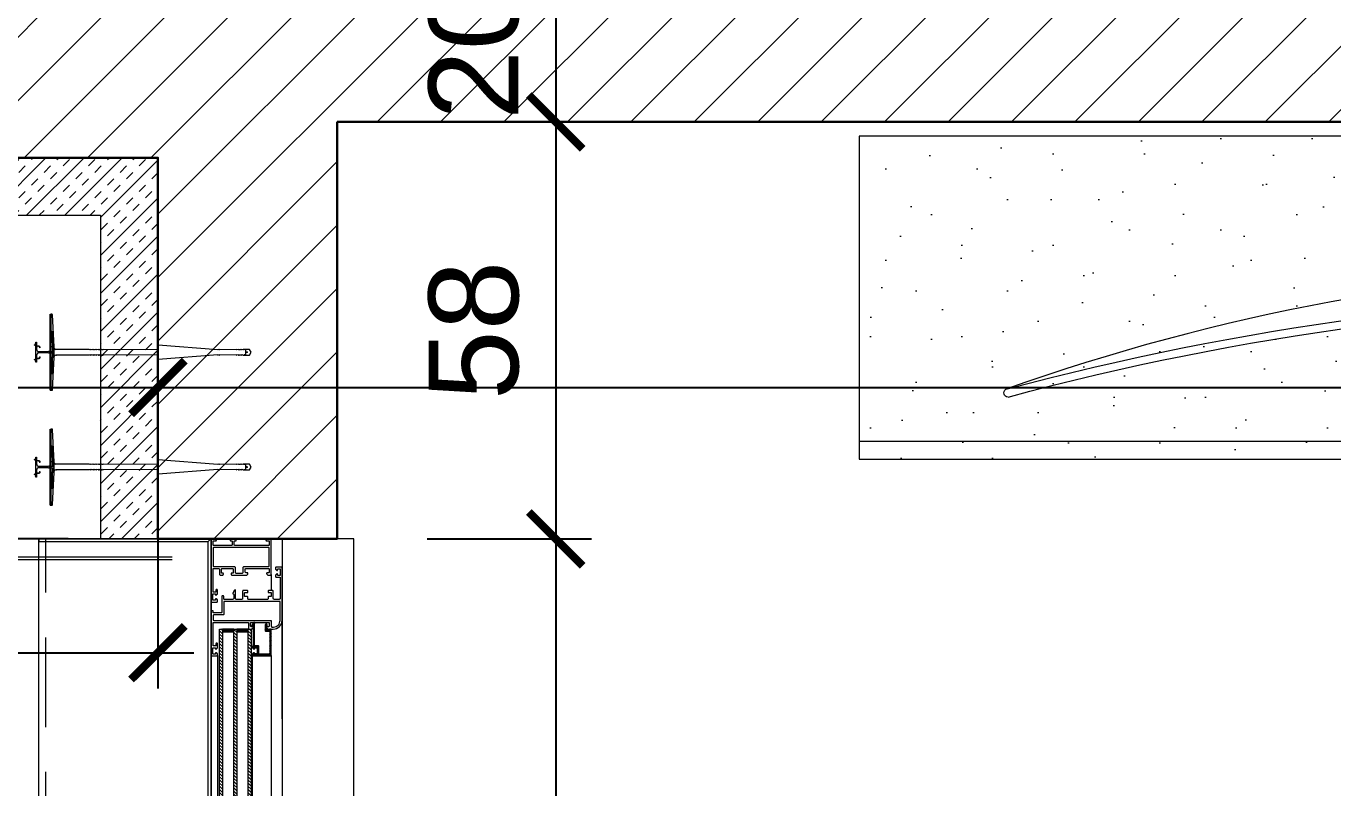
# Model space of a CAD drawing. Header units: feet. Extents: x 92587 to 97987, y -55119 to -48334.
# Drawn here: x 93470.8 to 93652.8, y -51705.2 to -51599 of the extents above; entities that cross this region are included whole.
import ezdxf

# ---------------------------------------------------------------- set-up
doc = ezdxf.new("R2010")
doc.units = ezdxf.units.FT
doc.header["$LTSCALE"] = 50
doc.header["$MEASUREMENT"] = 0
for name, pattern in [('AUSGEZOGEN', [0]), ('CACHE', [0.375, 0.25, -0.125]), ('CORNER', [20, 0, -20])]:
    doc.linetypes.add(name, pattern=pattern)
doc.layers.get('0').update_dxf_attribs({"color": 8})
doc.layers.add('COTE 50ème', color=1, linetype='Continuous')
for name, color, linetype, lineweight in [('ISOLATION', 252, 'Continuous', 0), ('MACONNERIE COUPE', 7, 'Continuous', 30), ('MACONNERIE HACHURE', 253, 'Continuous', 13), ('mobilimi', 8, 'Continuous', 9), ('WD_Corner', 154, 'Continuous', 5), ('WD_Dowel', 154, 'Continuous', 5), ('WD_Text_Legende', 154, 'AUSGEZOGEN', 5), ('WINDOWS', 21, 'Continuous', 5)]:
    doc.layers.add(name, color=color, linetype=linetype, lineweight=lineweight)
doc.layers.add('WD_Assist1', color=6, linetype='CORNER', lineweight=0, plot=False)
doc.styles.add('RS_TXT_50', font='arial.ttf', dxfattribs={"height": 12.5})
doc.dimstyles.new('RS_50CM_LINEAIRE', dxfattribs={"dimscale": 5, "dimtxt": 12.5, "dimasz": 1.5, "dimexe": 1, "dimexo": 2.5, "dimgap": 1, "dimtad": 1, "dimdec": 1, "dimrnd": 0.5, "dimdsep": 46, "dimtxsty": 'RS_TXT_50', "dimblk1": 'ARCHTICK', "dimblk2": 'ARCHTICK', "dimsah": 1, "dimcen": 2.5, "dimdle": 1, "dimclrt": 4, "dimadec": 0, "dimazin": 2, "dimtfac": 1, "dimtdec": 1, "dimtix": 1, "dimtmove": 2, "dimatfit": 3, "dimfxl": 1, "dimtolj": 1, "dimtzin": 0, "dimarcsym": 0})

# ---------------------------------------------------------------- blocks, each defined once
blk = doc.blocks.new('DRITARE POS 1')
at = {"layer": 'WINDOWS'}
h = blk.add_hatch(dxfattribs=at)
h.set_pattern_fill('ANSI31', color=140, scale=2.5, angle=450)
h.set_pattern_definition([(135, (-46708.9128, -43897.46996), (-0.2209708691, -0.2209708691), [])])
h.paths.add_polyline_path([(-8.71, -124.96), (-8.71, -12.58), (-8.31, -12.58), (-8.31, -124.96)])
h.paths.add_polyline_path([(-6.71, -124.96), (-6.71, -12.58), (-6.31, -12.58), (-6.31, -124.96)])
h.paths.add_polyline_path([(-4.71, -124.96), (-4.71, -12.58), (-4.31, -12.58), (-4.31, -124.96)])
at = {"layer": 'WINDOWS', "transparency": 33554559}
h = blk.add_hatch(dxfattribs=at)
h.set_pattern_fill('ANSI31', color=140, angle=450)
h.set_pattern_definition([(135, (-46708.90849, -43880.46996), (-0.08838834765, -0.08838834765), [])])
h.paths.add_polyline_path([(-6.71, -12.58), (-8.31, -12.58), (-8.31, -12.98), (-6.71, -12.98)])
h.paths.add_polyline_path([(-4.71, -12.58), (-6.31, -12.58), (-6.31, -12.98), (-4.71, -12.98)])
h.paths.add_polyline_path([(-6.71, -124.56), (-8.31, -124.56), (-8.31, -124.96), (-6.71, -124.96)])
h.paths.add_polyline_path([(-4.71, -124.56), (-6.31, -124.56), (-6.31, -124.96), (-4.71, -124.96)])
h = blk.add_hatch(dxfattribs=at)
h.set_pattern_fill('ANSI31', color=256, angle=450)
h.set_pattern_definition([(135, (-46708.71279, -43842.46996), (-0.08838834765, -0.08838834765), [])])
h.paths.add_polyline_path([(-1.74, -12.58), (-1.74, -12.64), (-2.09, -12.64, -0.414214), (-2.15, -12.58), (-2.15, -12.21, -0.247394), (-2.13, -12.16, 1.657435), (-2.37, -12.03), (-2.37, -12.77, 0.414214), (-2.28, -12.86), (-1.81, -12.86, -0.414214), (-1.72, -12.95), (-1.72, -16, -0.414214), (-1.81, -16.09), (-3.16, -16.09, -0.414214), (-3.22, -16.03), (-3.22, -15.03, 0.414214), (-3.31, -14.93), (-3.76, -14.93, -0.414214), (-3.82, -14.88), (-3.82, -11.74, 0.737396), (-3.99, -11.69), (-4.23, -12.04, 0.603122), (-4.15, -12.19), (-4.08, -12.19, -0.414214), (-4.02, -12.25), (-4.02, -14.93), (-4.06, -14.93, 0.414214), (-4.12, -14.99), (-4.12, -15.19, 0.250765), (-4.09, -15.24), (-3.92, -15.37, 0.599022), (-3.84, -15.33), (-3.84, -15.25, -0.414214), (-3.78, -15.19), (-3.52, -15.19, -0.414214), (-3.46, -15.25), (-3.46, -16, -0.414214), (-3.52, -16.05), (-3.78, -16.05, -0.414214), (-3.84, -16), (-3.84, -15.92, 0.599022), (-3.92, -15.88), (-4.09, -16.01, 0.250765), (-4.12, -16.05), (-4.12, -16.26, 0.414214), (-4.06, -16.31), (-1.55, -16.31, 0.414214), (-1.5, -16.26), (-1.5, -12.64), (-1.5, -12.58)])
at = {"layer": 'WINDOWS', "color": 165, "linetype": 'CACHE'}
blk.add_line((-32.9, -270), (-32.9, 0), dxfattribs=at)
at = {"layer": 'WINDOWS'}
for p, q in [((-1.5, -4.97), (-1.5, -7.22)), ((-9.9, -8.75), (-9.9, -10.08)), ((-0.01, -11.48), (0, -126.13)), ((-9.89, -16.28), (-9.89, -121.28)), ((-9, -16.26), (-9, -121.28)), ((-4.11, -121.28), (-4.12, -16.26)), ((-1.5, -16.26), (-1.49, -121.28))]:
    blk.add_line(p, q, dxfattribs=at)
at = {"layer": 'WINDOWS', "color": 165}
for points in [[(-9.9, 0), (-9.9, -270), (-33.9, -270), (-33.9, 0)], [(-9.9, 0), (-33.9, 0), (-33.9, -0.4), (-10.3, -0.4)], [(-10.3, -269.6), (-10.3, -0.4), (-9.9, 0), (-9.9, -270)], [(0, 0), (0, -270), (10, -270), (10, 0)]]:
    blk.add_lwpolyline(points, close=True, dxfattribs=at)
at = {"layer": 'WINDOWS'}
for points in [[(-7.08, -5), (-7.02, -5.06, 0.198912), (-6.98, -5.08), (-4.97, -5.08, 0.198912), (-4.93, -5.06), (-4.78, -4.91, 0.198912), (-4.76, -4.87), (-4.76, -4.8, 0.414214), (-4.82, -4.74), (-5.01, -4.74, -0.340481), (-5.14, -4.65), (-5.14, -4.24, -0.414214), (-5.04, -4.14), (-1.87, -4.14, -0.414214), (-1.78, -4.24), (-1.78, -4.65, -0.414214), (-1.87, -4.74), (-2.09, -4.74, 0.414214), (-2.15, -4.8), (-2.15, -4.87, 0.198912), (-2.13, -4.91), (-1.98, -5.06, 0.198912), (-1.94, -5.08), (-1.55, -5.08, 0.414214), (-1.5, -5.02), (-1.5, -0.06, 0.414214), (-1.55, 0), (-2.13, 0, 0.322823), (-2.19, -0.04), (-2.24, -0.21, 0.511918), (-2.19, -0.28), (-1.87, -0.28, -0.414214), (-1.78, -0.37), (-1.78, -0.84, -0.414214), (-1.87, -0.93), (-6.57, -0.93, -0.414214), (-6.67, -0.84), (-6.67, -0.37, -0.414214), (-6.57, -0.28), (-6.44, -0.28, 0.511918), (-6.39, -0.21), (-6.45, -0.04, 0.322823), (-6.5, 0), (-7.12, 0, 0.322823), (-7.17, -0.04), (-7.23, -0.21, 0.511918), (-7.17, -0.28), (-7.04, -0.28, -0.414214), (-6.95, -0.37), (-6.95, -0.84, -0.414214), (-7.04, -0.93), (-9.52, -0.93, -0.414214), (-9.62, -0.84), (-9.62, -0.37, -0.414214), (-9.52, -0.28), (-9.21, -0.28, 0.511918), (-9.15, -0.21), (-9.21, -0.04, 0.322823), (-9.26, 0), (-9.84, 0, 0.414214), (-9.9, -0.06), (-9.9, -8.75, 0.414214), (-9.84, -8.81), (-9.06, -8.81, 0.414214), (-9, -8.75), (-9, -8.51, 0.250765), (-9.03, -8.47), (-9.19, -8.35, 0.599022), (-9.28, -8.4), (-9.28, -8.51, -0.414214), (-9.34, -8.57), (-9.6, -8.57, -0.414214), (-9.65, -8.51), (-9.65, -7.73, -0.414214), (-9.6, -7.67), (-9.34, -7.67, -0.414214), (-9.28, -7.73), (-9.28, -7.8, 0.599022), (-9.19, -7.85), (-9.03, -7.74, 0.250765), (-9, -7.69), (-9, -7.16, 1), (-9.21, -7.16), (-9.21, -7.37, -0.414214), (-9.26, -7.43), (-9.56, -7.43, -0.414214), (-9.62, -7.37), (-9.62, -4.2, -0.414214), (-9.56, -4.14), (-8.83, -4.14, -0.414214), (-8.74, -4.24), (-8.74, -4.89, 0.414214), (-8.55, -5.08), (-8.3, -5.08, 0.198912), (-8.26, -5.06), (-8.2, -5, 0.198912), (-8.18, -4.96), (-8.18, -4.85, 0.414214), (-8.24, -4.8), (-8.4, -4.8, -0.414214), (-8.46, -4.74), (-8.46, -4.24, -0.414214), (-8.37, -4.14), (-6.91, -4.14, -0.414214), (-6.82, -4.24), (-6.82, -4.74, -0.414214), (-6.87, -4.8), (-7.04, -4.8, 0.414214), (-7.1, -4.85), (-7.1, -4.96, 0.198912)], [(0, -4.01, 0.414214), (-0.06, -3.96), (-0.84, -3.96, 0.414214), (-0.9, -4.01), (-0.9, -4.22, 0.250765), (-0.88, -4.27), (-0.71, -4.4, 0.599022), (-0.62, -4.35), (-0.62, -4.26, -0.414214), (-0.56, -4.2), (-0.3, -4.2, -0.414214), (-0.25, -4.26), (-0.25, -5.04, -0.414214), (-0.3, -5.1), (-0.56, -5.1, -0.414214), (-0.62, -5.04), (-0.62, -4.95, 0.599022), (-0.71, -4.9), (-0.88, -5.03, 0.250765), (-0.9, -5.08), (-0.9, -5.28, 0.414214), (-0.84, -5.34), (-0.34, -5.34, -0.414214), (-0.28, -5.39), (-0.28, -8.34, -0.414214), (-0.38, -8.44), (-1.12, -8.44, -0.414214), (-1.22, -8.34), (-1.22, -7.32, 0.414214), (-1.31, -7.22), (-1.87, -7.22, 0.414214), (-1.96, -7.32), (-1.96, -7.45, 0.414214), (-1.91, -7.5), (-1.55, -7.5, -0.414214), (-1.5, -7.56), (-1.5, -8.01, -0.414214), (-1.55, -8.06), (-1.91, -8.06, 0.414214), (-1.96, -8.12), (-1.96, -8.38, -0.414214), (-2.02, -8.44), (-4.71, -8.44, -0.414214), (-4.76, -8.38), (-4.76, -8.12, 0.414214), (-4.82, -8.06), (-5.17, -8.06, -0.414214), (-5.23, -8.01), (-5.23, -7.56, -0.414214), (-5.17, -7.5), (-4.82, -7.5, 0.414214), (-4.76, -7.45), (-4.76, -7.32, 0.414214), (-4.86, -7.22), (-5.42, -7.22, 0.414214), (-5.51, -7.32), (-5.51, -8.34, -0.414214), (-5.6, -8.44), (-6.39, -8.44, -0.414214), (-6.48, -8.34), (-6.48, -7.22, 0.809546), (-6.66, -7.19), (-6.85, -7.61, 0.543142), (-6.8, -7.69, -0.414214), (-6.74, -7.75), (-6.74, -8.34, -0.414214), (-6.84, -8.44), (-8.07, -8.44, -0.414214), (-8.12, -8.38), (-8.12, -8.03, 0.414214), (-8.18, -7.97), (-8.35, -7.97, 0.414214), (-8.4, -8.03), (-8.4, -10.25, -0.414214), (-8.5, -10.34), (-9.56, -10.34, -0.414214), (-9.62, -10.29), (-9.62, -10.08, 0.414214), (-9.67, -10.02), (-9.84, -10.02, 0.414214), (-9.9, -10.08), (-9.9, -16.26, 0.414214), (-9.84, -16.31), (-9.06, -16.31, 0.414214), (-9, -16.26), (-9, -16.05, 0.250765), (-9.03, -16.01), (-9.19, -15.88, 0.599022), (-9.28, -15.92), (-9.28, -16.02, -0.414214), (-9.34, -16.07), (-9.6, -16.07, -0.414214), (-9.65, -16.02), (-9.65, -15.23, -0.414214), (-9.6, -15.18), (-9.34, -15.18, -0.414214), (-9.28, -15.23), (-9.28, -15.33, 0.599022), (-9.19, -15.37), (-9.03, -15.24, 0.250765), (-9, -15.19), (-9, -14.62, 0.414214), (-9.06, -14.56), (-9.15, -14.56, 0.414214), (-9.21, -14.62), (-9.21, -14.88, -0.414214), (-9.26, -14.93), (-9.56, -14.93, -0.414214), (-9.62, -14.88), (-9.62, -11.7, -0.414214), (-9.56, -11.65), (-4.73, -11.65, -0.414214), (-4.68, -11.7), (-4.68, -12.53, 0.414214), (-4.62, -12.58), (-4.23, -12.58, 0.198912), (-4.19, -12.56), (-4.04, -12.41, 0.198912), (-4.02, -12.37), (-4.02, -12.3, 0.414214), (-4.08, -12.25), (-4.3, -12.25, -0.414214), (-4.4, -12.15), (-4.4, -11.74, -0.414214), (-4.3, -11.65), (-1.87, -11.65, -0.414214), (-1.78, -11.74), (-1.78, -12.15, -0.414214), (-1.87, -12.25), (-2.09, -12.25, 0.414214), (-2.15, -12.3), (-2.15, -12.37, 0.198912), (-2.13, -12.41), (-1.98, -12.56, 0.198912), (-1.94, -12.58), (-1.22, -12.58, 0.414214), (0, -11.37)], [(-1.5, -12.21, 0.414214), (-1.4, -12.3), (-1.18, -12.3), (-1.18, -12.3, 0.414214), (-0.28, -11.37), (-0.28, -8.77, 0.414214), (-0.34, -8.72), (-8.07, -8.72, 0.414214), (-8.12, -8.77), (-8.12, -10.53, -0.414214), (-8.22, -10.62), (-9.52, -10.62, 0.414214), (-9.62, -10.71), (-9.62, -11.27, 0.414214), (-9.52, -11.37), (-1.59, -11.37, -0.414214), (-1.5, -11.46)], [(-1.74, -12.64), (-2.09, -12.64, -0.414214), (-2.15, -12.58), (-2.15, -12.21, -0.247394), (-2.13, -12.16, 1.657435), (-2.37, -12.03), (-2.37, -12.77, 0.414214), (-2.28, -12.86), (-1.81, -12.86, -0.414214), (-1.72, -12.95), (-1.72, -16, -0.414214), (-1.81, -16.09), (-3.16, -16.09, -0.414214), (-3.22, -16.03), (-3.22, -15.03, 0.414214), (-3.31, -14.93), (-3.76, -14.93, -0.414214), (-3.82, -14.88), (-3.82, -11.74, 0.737396), (-3.99, -11.69), (-4.23, -12.04, 0.603122), (-4.15, -12.19), (-4.08, -12.19, -0.414214), (-4.02, -12.25), (-4.02, -14.93), (-4.06, -14.93, 0.414214), (-4.12, -14.99), (-4.12, -15.19, 0.250765), (-4.09, -15.24), (-3.92, -15.37, 0.599022), (-3.84, -15.33), (-3.84, -15.25, -0.414214), (-3.78, -15.19), (-3.52, -15.19, -0.414214), (-3.46, -15.25), (-3.46, -16, -0.414214), (-3.52, -16.05), (-3.78, -16.05, -0.414214), (-3.84, -16), (-3.84, -15.92, 0.599022), (-3.92, -15.88), (-4.09, -16.01, 0.250765), (-4.12, -16.05), (-4.12, -16.26, 0.414214), (-4.06, -16.31), (-1.55, -16.31, 0.414214), (-1.5, -16.26), (-1.5, -12.64), (-1.5, -12.58), (-1.74, -12.58)]]:
    blk.add_lwpolyline(points, format="xyb", close=True, dxfattribs=at)
for points in [[(-9.9, -270), (-9.9, 0), (0, 0), (0, -270)], [(-1.78, -1.27), (-1.83, -1.21), (-9.56, -1.21), (-9.62, -1.27), (-9.62, -3.81), (-9.56, -3.86), (-6.63, -3.86), (-6.54, -3.96), (-6.54, -4.7), (-6.44, -4.8), (-5.51, -4.8), (-5.42, -4.7), (-5.42, -3.96), (-5.32, -3.86), (-1.83, -3.86), (-1.78, -3.81)]]:
    blk.add_lwpolyline(points, close=True, dxfattribs=at)
at = {"layer": 'WINDOWS', "color": 140}
for points in [[(-8.71, -124.96), (-8.71, -12.58), (-8.31, -12.58), (-8.31, -124.96)], [(-6.71, -12.58), (-8.31, -12.58), (-8.31, -12.98), (-6.71, -12.98)], [(-6.71, -124.96), (-6.71, -12.58), (-6.31, -12.58), (-6.31, -124.96)], [(-4.71, -12.58), (-6.31, -12.58), (-6.31, -12.98), (-4.71, -12.98)], [(-4.71, -124.96), (-4.71, -12.58), (-4.31, -12.58), (-4.31, -124.96)]]:
    blk.add_lwpolyline(points, close=True, dxfattribs=at)
blk = doc.blocks.new('ankeri')
at = {"layer": 'WD_Assist1'}
for p, q in [((-2.32, 5.2), (-2.54, 0.59)), ((-2.22, 5.3), (-2.32, 5.2)), ((-2, 5.3), (-2.22, 5.3)), ((-2, -5.3), (-2, 5.3)), ((-29.75, 0.39), (-30, 0)), ((-30, 0), (-29.75, -0.39)), ((-2.76, 0.39), (-29.75, 0.39)), ((-2.54, 0.59), (-2.76, 0.39)), ((-29.75, -0.39), (-2.76, -0.39)), ((-2.76, -0.39), (-2.54, -0.59)), ((-2.54, -0.59), (-2.32, -5.2)), ((-2.32, -5.2), (-2.22, -5.3)), ((-2.22, -5.3), (-2, -5.3))]:
    blk.add_line(p, q, dxfattribs=at)
at = {"layer": 'WD_Corner', "lineweight": 5}
blk.add_lwpolyline([(-2, 0.1), (-1.85, 0.1, -1), (-1.75, 0.1), (-0.25, 0.1, 0.185242), (-0.1, 0.55), (-0.1, 0.72), (-0.15, 0.73), (-0.15, 0.74), (-0.1, 0.75), (-0.1, 0.85), (-0.3, 0.85), (-0.3, 0.8), (-0.32, 0.8), (-0.33, 0.85), (-0.38, 0.85), (-0.5, 0.73), (-0.47, 0.68), (-0.48, 0.68), (-0.53, 0.7), (-0.54, 0.69), (-0.51, 0.65), (-0.54, 0.62), (-0.61, 0.69), (-0.4, 0.9), (-0.1, 0.9), (-0.1, 1.4), (0, 1.4), (0.05, 1.2), (0, 1.2), (0.05, 1.1), (0, 1.1), (0.25, 1), (0, 1), (0, -1), (0.25, -1), (0, -1.1), (0.05, -1.1), (0, -1.2), (0.05, -1.2), (0, -1.4), (-0.1, -1.4), (-0.1, -0.9), (-0.4, -0.9), (-0.61, -0.69), (-0.54, -0.62), (-0.51, -0.65), (-0.54, -0.69), (-0.53, -0.7), (-0.48, -0.68), (-0.47, -0.68), (-0.5, -0.73), (-0.38, -0.85), (-0.33, -0.85), (-0.32, -0.8), (-0.3, -0.8), (-0.3, -0.85), (-0.1, -0.85), (-0.1, -0.75), (-0.15, -0.74), (-0.15, -0.73), (-0.1, -0.72), (-0.1, -0.55, 0.185242), (-0.25, -0.1), (-1.75, -0.1, -1), (-1.85, -0.1), (-2, -0.1)], format="xyb", close=True, dxfattribs=at)
at = {"layer": 'WD_Dowel'}
for p, q in [((-2.32, 5.2), (-2.54, 0.74)), ((-2, 5.3), (-2.22, 5.3)), ((-2.11, 5.3), (-2.11, -5.3)), ((-2, 5.3), (-2, -5.3)), ((-2.11, 2.94), (-2.32, 2.94)), ((-2.32, 2.94), (-2.32, 0.74)), ((-29.75, 0.39), (-30, 0)), ((-30, 0), (-29.75, -0.39)), ((-28.88, 0.39), (-29.75, 0.39)), ((-29.47, 0.05), (-29.25, 0.09)), ((-29.47, 0.05), (-29.47, -0.05)), ((-29.25, 0.29), (-29.04, 0.37)), ((-29.25, 0.29), (-29.25, -0.29)), ((-28.88, 0.39), (-29.04, 0.34)), ((-29.04, 0.34), (-29.04, 0.37)), ((-28.82, 0.39), (-28.88, 0.39)), ((-28.82, 0.39), (-28.82, 0.34)), ((-28.82, 0.34), (-28.66, 0.39)), ((-28.61, 0.39), (-28.66, 0.39)), ((-28.61, 0.39), (-28.66, 0.39)), ((-28.61, 0.39), (-28.61, 0.34)), ((-28.61, 0.34), (-28.44, 0.39)), ((-28.39, 0.39), (-28.44, 0.39)), ((-28.39, 0.39), (-28.39, 0.34)), ((-28.39, 0.34), (-28.23, 0.39)), ((-28.17, 0.39), (-28.23, 0.39)), ((-28.17, 0.39), (-28.17, 0.34)), ((-28.17, 0.34), (-28.01, 0.39)), ((-27.96, 0.39), (-28.01, 0.39)), ((-27.96, 0.39), (-27.96, 0.34)), ((-27.96, 0.34), (-25.61, 0.39)), ((-25.56, 0.39), (-25.61, 0.39)), ((-25.56, 0.39), (-25.56, 0.34)), ((-25.56, 0.34), (-25.4, 0.39)), ((-25.34, 0.39), (-25.4, 0.39)), ((-25.34, 0.34), (-17.05, 0.99)), ((-25.34, 0.39), (-25.34, 0.34)), ((-17, 0.99), (-17.05, 0.99)), ((-17, 0.99), (-17, 0.34)), ((-17, 0.34), (-9.36, 0.39)), ((-9.3, 0.39), (-9.36, 0.39)), ((-9.3, 0.39), (-9.3, 0.34)), ((-9.3, 0.34), (-9.14, 0.39)), ((-9.09, 0.39), (-9.14, 0.39)), ((-9.09, 0.39), (-9.09, 0.34)), ((-9.09, 0.34), (-8.93, 0.39)), ((-8.87, 0.39), (-8.93, 0.39)), ((-8.87, 0.39), (-8.87, 0.34)), ((-8.87, 0.34), (-8.71, 0.39)), ((-8.66, 0.39), (-8.71, 0.39)), ((-8.66, 0.39), (-8.66, 0.34)), ((-8.66, 0.34), (-8.5, 0.39)), ((-8.44, 0.39), (-8.5, 0.39)), ((-8.44, 0.39), (-8.44, 0.34)), ((-8.44, 0.34), (-8.28, 0.39)), ((-8.23, 0.39), (-8.28, 0.39)), ((-8.23, 0.39), (-8.23, 0.34)), ((-8.23, 0.34), (-8.06, 0.39)), ((-8.01, 0.39), (-8.06, 0.39)), ((-8.01, 0.39), (-8.01, 0.34)), ((-8.01, 0.34), (-7.85, 0.39)), ((-7.79, 0.39), (-7.85, 0.39)), ((-7.79, 0.39), (-7.79, 0.34)), ((-7.79, 0.34), (-7.63, 0.39)), ((-7.58, 0.39), (-7.63, 0.39)), ((-7.58, 0.39), (-7.58, 0.34)), ((-7.58, 0.34), (-7.42, 0.39)), ((-7.42, 0.39), (-2.76, 0.39)), ((-2.54, 0.74), (-2.54, -0.74)), ((-2.54, 0.74), (-2.11, 0.74)), ((-2.11, 0.1), (-2.54, 0.1)), ((-2.32, 0.1), (-2.32, 0.74)), ((-29.75, -0.39), (-28.88, -0.39)), ((-29.25, -0.1), (-29.47, -0.05)), ((-29.25, -0.29), (-29.04, -0.37)), ((-29.04, -0.37), (-29.04, -0.34)), ((-29.04, -0.34), (-28.88, -0.39)), ((-28.82, -0.39), (-28.88, -0.39)), ((-28.82, -0.39), (-28.82, -0.34)), ((-28.82, -0.34), (-28.66, -0.39)), ((-28.61, -0.39), (-28.66, -0.39)), ((-28.61, -0.39), (-28.61, -0.34)), ((-28.61, -0.34), (-28.44, -0.39)), ((-28.39, -0.39), (-28.44, -0.39)), ((-28.39, -0.39), (-28.39, -0.34)), ((-28.39, -0.34), (-28.23, -0.39)), ((-28.17, -0.39), (-28.23, -0.39)), ((-28.17, -0.39), (-28.17, -0.34)), ((-28.17, -0.34), (-28.01, -0.39)), ((-27.96, -0.39), (-28.01, -0.39)), ((-27.96, -0.39), (-27.96, -0.34)), ((-27.96, -0.34), (-25.61, -0.39)), ((-25.56, -0.39), (-25.61, -0.39)), ((-25.56, -0.39), (-25.56, -0.34)), ((-25.56, -0.34), (-25.4, -0.39)), ((-25.34, -0.39), (-25.4, -0.39)), ((-25.34, -0.39), (-25.34, -0.34)), ((-25.34, -0.34), (-17.05, -0.99)), ((-17, -0.99), (-17.05, -0.99)), ((-17, -0.99), (-17, -0.34)), ((-17, -0.34), (-9.36, -0.39)), ((-9.3, -0.39), (-9.36, -0.39)), ((-9.3, -0.39), (-9.3, -0.34)), ((-9.3, -0.34), (-9.14, -0.39)), ((-9.09, -0.39), (-9.14, -0.39)), ((-9.09, -0.39), (-9.09, -0.34)), ((-9.09, -0.34), (-8.93, -0.39)), ((-8.87, -0.39), (-8.93, -0.39)), ((-8.87, -0.39), (-8.87, -0.34)), ((-8.87, -0.34), (-8.71, -0.39)), ((-8.66, -0.39), (-8.71, -0.39)), ((-8.66, -0.39), (-8.66, -0.34)), ((-8.66, -0.34), (-8.5, -0.39)), ((-8.44, -0.39), (-8.5, -0.39)), ((-8.44, -0.39), (-8.44, -0.34)), ((-8.44, -0.34), (-8.28, -0.39)), ((-8.23, -0.39), (-8.28, -0.39)), ((-8.23, -0.39), (-8.23, -0.34)), ((-8.23, -0.34), (-8.06, -0.39)), ((-8.01, -0.39), (-8.06, -0.39)), ((-8.01, -0.39), (-8.01, -0.34)), ((-8.01, -0.34), (-7.85, -0.39)), ((-7.79, -0.39), (-7.85, -0.39)), ((-7.79, -0.39), (-7.79, -0.34)), ((-7.79, -0.34), (-7.63, -0.39)), ((-7.58, -0.39), (-7.63, -0.39)), ((-7.58, -0.39), (-7.58, -0.34)), ((-7.58, -0.34), (-7.42, -0.39)), ((-7.42, -0.39), (-2.76, -0.39)), ((-2.11, -0.1), (-2.54, -0.1)), ((-2.54, -0.74), (-2.11, -0.74)), ((-2.54, -0.74), (-2.32, -5.2)), ((-2.32, -0.74), (-2.32, -0.1)), ((-2.22, -2.94), (-2.32, -0.74)), ((-2.11, -2.94), (-2.22, -2.94)), ((-2, -5.3), (-2.22, -5.3))]:
    blk.add_line(p, q, dxfattribs=at)
for centre, major_axis, start_param, end_param in [((-2.22, 5.2), (0.108, 0), 1.570796, 3.141593), ((-2.76, 0.59), (0.216, 0), -1.570795, 0), ((-2.76, -0.59), (-0.216, 0), 3.141593, 4.712389), ((-2.22, -5.2), (0.108, 0), 3.141593, 4.712389)]:
    blk.add_ellipse(centre, major_axis=major_axis, ratio=0.909091, start_param=start_param, end_param=end_param, dxfattribs=at)
blk = doc.blocks.new('Samsung Curved UHD TV_top_cad-block.com')
at = {"color": 0}
blk.add_lwpolyline([(10.6, 104), (10.6, 18.2, 0.414214), (28.6, 0.2), (44.4, 0.2, -0.08003), (576.7, -98.3)], format="xyb", dxfattribs=at)
for centre, radius, start, end in [((0.6, -2232.7), 2210.8, 74.8955, 105.1045), ((0.6, -2232.7), 2204.3, 74.8955, 105.1045), ((574.9, -101.2), 3.43, 272.031, 57.7599)]:
    blk.add_arc(centre, radius, start, end, dxfattribs=at)
blk = doc.blocks.new('_ArchTick')
at = {"color": 0, "linetype": 'ByBlock', "const_width": 0.15}
blk.add_lwpolyline([(-0.5, -0.5), (0.5, 0.5)], dxfattribs=at)
blk = doc.blocks.new('*D740')
at = {"layer": 'COTE 50ème', "color": 0, "lineweight": -2, "ltscale": 0.5, "transparency": 16777216}
for p, q in [((93209.11, -51612.36), (93209.11, -51675.47)), ((93366.61, -51617.36), (93204.11, -51617.36)), ((93476.61, -51670.47), (93204.11, -51670.47))]:
    blk.add_line(p, q, dxfattribs=at)
at = {"layer": 'Defpoints', "color": 0, "ltscale": 0.5, "transparency": 16777216}
for p in [(93379.11, -51617.36), (93209.11, -51670.47), (93489.11, -51670.47)]:
    blk.add_point(p, dxfattribs=at)
at = {"layer": 'COTE 50ème', "color": 0, "lineweight": -2, "ltscale": 0.5, "transparency": 16777216, "xscale": 7.5, "yscale": 7.5, "zscale": 7.5}
for p, rotation in [((93209.11, -51617.36), 90), ((93209.11, -51670.47), 270)]:
    blk.add_blockref('_ArchTick', p, dxfattribs=dict(at, rotation=rotation))
at = {"layer": 'COTE 50ème', "color": 4, "lineweight": 5, "ltscale": 0.5, "transparency": 16777216, "insert": (93197.72, -51643.92), "char_height": 12.5, "attachment_point": 5, "rotation": 90, "style": 'RS_TXT_50'}
blk.add_mtext('\\A1;53', dxfattribs=at)
blk = doc.blocks.new('*D741')
at = {"layer": 'COTE 50ème', "color": 0, "lineweight": -2, "ltscale": 0.5, "transparency": 16777216}
for p, q in [((93209.11, -51665.47), (93209.11, -51945.47)), ((93476.61, -51670.47), (93204.11, -51670.47)), ((93476.61, -51940.47), (93204.11, -51940.47))]:
    blk.add_line(p, q, dxfattribs=at)
at = {"layer": 'Defpoints', "color": 0, "ltscale": 0.5, "transparency": 16777216}
for p in [(93489.11, -51670.47), (93209.11, -51940.47), (93489.11, -51940.47)]:
    blk.add_point(p, dxfattribs=at)
at = {"layer": 'COTE 50ème', "color": 0, "lineweight": -2, "ltscale": 0.5, "transparency": 16777216, "xscale": 7.5, "yscale": 7.5, "zscale": 7.5}
for p, rotation in [((93209.11, -51670.47), 90), ((93209.11, -51940.47), 270)]:
    blk.add_blockref('_ArchTick', p, dxfattribs=dict(at, rotation=rotation))
at = {"layer": 'COTE 50ème', "color": 4, "lineweight": 5, "ltscale": 0.5, "transparency": 16777216, "char_height": 12.5, "attachment_point": 5, "rotation": 90, "style": 'RS_TXT_50'}
for s, insert in [('\\A1;270', (93197.73, -51805.47)), ('\\A1;240', (93220.49, -51805.47))]:
    blk.add_mtext(s, dxfattribs=dict(at, insert=insert))
blk = doc.blocks.new('*D748')
at = {"layer": 'COTE 50ème', "color": 0, "lineweight": -2, "ltscale": 0.5, "transparency": 16777216}
for p, q in [((93089.11, -52042.36), (93089.11, -49902.36)), ((93476.61, -49907.36), (93084.11, -49907.36)), ((93366.61, -52037.36), (93084.11, -52037.36))]:
    blk.add_line(p, q, dxfattribs=at)
at = {"layer": 'Defpoints', "color": 0, "ltscale": 0.5, "transparency": 16777216}
for p in [(93089.11, -49907.36), (93489.11, -49907.36), (93379.11, -52037.36)]:
    blk.add_point(p, dxfattribs=at)
at = {"layer": 'COTE 50ème', "color": 0, "lineweight": -2, "ltscale": 0.5, "transparency": 16777216, "xscale": 7.5, "yscale": 7.5, "zscale": 7.5}
for p, rotation in [((93089.11, -49907.36), 90), ((93089.11, -52037.36), 270)]:
    blk.add_blockref('_ArchTick', p, dxfattribs=dict(at, rotation=rotation))
at = {"layer": 'COTE 50ème', "color": 4, "lineweight": 5, "ltscale": 0.5, "transparency": 16777216, "insert": (93077.72, -50972.36), "char_height": 12.5, "attachment_point": 5, "rotation": 90, "style": 'RS_TXT_50'}
blk.add_mtext('\\A1;2130', dxfattribs=at)
blk = doc.blocks.new('*D403')
at = {"layer": 'COTE 50ème', "color": 0, "lineweight": -2, "ltscale": 0.5, "transparency": 16777216}
for p, q in [((93544.54, -51592.36), (93544.54, -51584.86)), ((93529.3, -51592.36), (93549.54, -51592.36)), ((93544.54, -51592.36), (93544.54, -51612.36)), ((93526.61, -51612.36), (93549.54, -51612.36)), ((93544.54, -51612.36), (93544.54, -51619.86))]:
    blk.add_line(p, q, dxfattribs=at)
at = {"layer": 'Defpoints', "color": 0, "ltscale": 0.5, "transparency": 16777216}
for p in [(93516.8, -51592.36), (93514.11, -51612.36), (93544.54, -51612.36)]:
    blk.add_point(p, dxfattribs=at)
at = {"layer": 'COTE 50ème', "color": 0, "lineweight": -2, "ltscale": 0.5, "transparency": 16777216, "xscale": 7.5, "yscale": 7.5, "zscale": 7.5}
for p, rotation in [((93544.54, -51592.36), 270), ((93544.54, -51612.36), 90)]:
    blk.add_blockref('_ArchTick', p, dxfattribs=dict(at, rotation=rotation))
at = {"layer": 'COTE 50ème', "color": 4, "lineweight": 5, "ltscale": 0.5, "transparency": 16777216, "insert": (93533.16, -51602.36), "char_height": 12.5, "attachment_point": 5, "rotation": 90, "style": 'RS_TXT_50'}
blk.add_mtext('\\A1;20', dxfattribs=at)
blk = doc.blocks.new('*D404')
at = {"layer": 'COTE 50ème', "color": 0, "lineweight": -2, "ltscale": 0.5, "transparency": 16777216}
for p, q in [((93544.54, -51607.36), (93544.54, -51675.47)), ((93526.61, -51612.36), (93549.54, -51612.36)), ((93526.61, -51670.47), (93549.54, -51670.47))]:
    blk.add_line(p, q, dxfattribs=at)
at = {"layer": 'Defpoints', "color": 0, "ltscale": 0.5, "transparency": 16777216}
for p in [(93514.11, -51612.36), (93514.11, -51670.47), (93544.54, -51670.47)]:
    blk.add_point(p, dxfattribs=at)
at = {"layer": 'COTE 50ème', "color": 0, "lineweight": -2, "ltscale": 0.5, "transparency": 16777216, "xscale": 7.5, "yscale": 7.5, "zscale": 7.5}
for p, rotation in [((93544.54, -51612.36), 90), ((93544.54, -51670.47), 270)]:
    blk.add_blockref('_ArchTick', p, dxfattribs=dict(at, rotation=rotation))
at = {"layer": 'COTE 50ème', "color": 4, "lineweight": 5, "ltscale": 0.5, "transparency": 16777216, "insert": (93533.16, -51641.42), "char_height": 12.5, "attachment_point": 5, "rotation": 90, "style": 'RS_TXT_50'}
blk.add_mtext('\\A1;58', dxfattribs=at)
blk = doc.blocks.new('*D405')
at = {"layer": 'COTE 50ème', "color": 0, "lineweight": -2, "ltscale": 0.5, "transparency": 16777216}
for p, q in [((93544.54, -51665.47), (93544.54, -51945.47)), ((93526.61, -51670.47), (93549.54, -51670.47)), ((93526.61, -51940.47), (93549.54, -51940.47))]:
    blk.add_line(p, q, dxfattribs=at)
at = {"layer": 'Defpoints', "color": 0, "ltscale": 0.5, "transparency": 16777216}
for p in [(93514.11, -51670.47), (93514.11, -51940.47), (93544.54, -51940.47)]:
    blk.add_point(p, dxfattribs=at)
at = {"layer": 'COTE 50ème', "color": 0, "lineweight": -2, "ltscale": 0.5, "transparency": 16777216, "xscale": 7.5, "yscale": 7.5, "zscale": 7.5}
for p, rotation in [((93544.54, -51670.47), 90), ((93544.54, -51940.47), 270)]:
    blk.add_blockref('_ArchTick', p, dxfattribs=dict(at, rotation=rotation))
at = {"layer": 'COTE 50ème', "color": 4, "lineweight": 5, "ltscale": 0.5, "transparency": 16777216, "insert": (93533.16, -51805.47), "char_height": 12.5, "attachment_point": 5, "rotation": 90, "style": 'RS_TXT_50'}
blk.add_mtext('\\A1;270', dxfattribs=at)
blk = doc.blocks.new('*D803')
at = {"layer": 'COTE 50ème', "color": 0, "lineweight": -2, "ltscale": 0.5, "transparency": 16777216}
for p, q in [((93379.11, -51629.86), (93379.11, -51654.37)), ((93489.11, -51629.86), (93489.11, -51654.37)), ((93374.11, -51649.37), (93494.11, -51649.37))]:
    blk.add_line(p, q, dxfattribs=at)
at = {"layer": 'Defpoints', "color": 0, "ltscale": 0.5, "transparency": 16777216}
for p in [(93379.11, -51617.36), (93489.11, -51617.36), (93489.11, -51649.37)]:
    blk.add_point(p, dxfattribs=at)
at = {"layer": 'COTE 50ème', "color": 0, "lineweight": -2, "ltscale": 0.5, "transparency": 16777216, "xscale": 7.5, "yscale": 7.5, "zscale": 7.5, "rotation": 180}
blk.add_blockref('_ArchTick', (93379.11, -51649.37), dxfattribs=at)
at = {"layer": 'COTE 50ème', "color": 0, "lineweight": -2, "ltscale": 0.5, "transparency": 16777216, "xscale": 7.5, "yscale": 7.5, "zscale": 7.5}
blk.add_blockref('_ArchTick', (93489.11, -51649.37), dxfattribs=at)
at = {"layer": 'COTE 50ème', "color": 4, "lineweight": 5, "ltscale": 0.5, "transparency": 16777216, "insert": (93434.11, -51637.98), "char_height": 12.5, "attachment_point": 5, "style": 'RS_TXT_50'}
blk.add_mtext('\\A1;110', dxfattribs=at)
blk = doc.blocks.new('*D804')
at = {"layer": 'COTE 50ème', "color": 0, "lineweight": -2, "ltscale": 0.5, "transparency": 16777216}
for p, q in [((93958.97, -51624.86), (93958.97, -51654.37)), ((93489.11, -51629.86), (93489.11, -51654.37)), ((93484.11, -51649.37), (93963.97, -51649.37))]:
    blk.add_line(p, q, dxfattribs=at)
at = {"layer": 'Defpoints', "color": 0, "ltscale": 0.5, "transparency": 16777216}
for p in [(93958.97, -51612.36), (93489.11, -51617.36), (93958.97, -51649.37)]:
    blk.add_point(p, dxfattribs=at)
at = {"layer": 'COTE 50ème', "color": 0, "lineweight": -2, "ltscale": 0.5, "transparency": 16777216, "xscale": 7.5, "yscale": 7.5, "zscale": 7.5, "rotation": 180}
blk.add_blockref('_ArchTick', (93489.11, -51649.37), dxfattribs=at)
at = {"layer": 'COTE 50ème', "color": 0, "lineweight": -2, "ltscale": 0.5, "transparency": 16777216, "xscale": 7.5, "yscale": 7.5, "zscale": 7.5}
blk.add_blockref('_ArchTick', (93958.97, -51649.37), dxfattribs=at)
at = {"layer": 'COTE 50ème', "color": 4, "lineweight": 5, "ltscale": 0.5, "transparency": 16777216, "insert": (93724.04, -51637.98), "char_height": 12.5, "attachment_point": 5, "style": 'RS_TXT_50'}
blk.add_mtext('\\A1;470', dxfattribs=at)
blk = doc.blocks.new('*D564')
at = {"layer": 'COTE 50ème', "color": 0, "lineweight": -2, "ltscale": 0.5, "transparency": 16777216}
for p, q in [((93489.11, -51629.86), (93489.11, -51691.35)), ((93279.11, -51644.86), (93279.11, -51691.35)), ((93274.11, -51686.35), (93494.11, -51686.35))]:
    blk.add_line(p, q, dxfattribs=at)
at = {"layer": 'Defpoints', "color": 0, "ltscale": 0.5, "transparency": 16777216}
for p in [(93489.11, -51617.36), (93279.11, -51632.36), (93489.11, -51686.35)]:
    blk.add_point(p, dxfattribs=at)
at = {"layer": 'COTE 50ème', "color": 0, "lineweight": -2, "ltscale": 0.5, "transparency": 16777216, "xscale": 7.5, "yscale": 7.5, "zscale": 7.5, "rotation": 180}
blk.add_blockref('_ArchTick', (93279.11, -51686.35), dxfattribs=at)
at = {"layer": 'COTE 50ème', "color": 0, "lineweight": -2, "ltscale": 0.5, "transparency": 16777216, "xscale": 7.5, "yscale": 7.5, "zscale": 7.5}
blk.add_blockref('_ArchTick', (93489.11, -51686.35), dxfattribs=at)
at = {"layer": 'COTE 50ème', "color": 4, "lineweight": 5, "ltscale": 0.5, "transparency": 16777216, "insert": (93384.11, -51674.96), "char_height": 12.5, "attachment_point": 5, "style": 'RS_TXT_50'}
blk.add_mtext('\\A1;210', dxfattribs=at)

msp = doc.modelspace()

# ---------------------------------------------------------------- hatches: boundary and pattern name
at = {"layer": 'ISOLATION', "transparency": 33554687}
h = msp.add_hatch(dxfattribs=at)
h.set_pattern_fill('INSUL', color=256, scale=10, angle=45)
h.set_pattern_definition([(45, (94479.1084, -53332.3623), (-2.6516504, 2.6516504), []), (45, (94478.2245, -53331.4784), (-2.6516504, 2.6516504), [1.25, -1.25]), (45, (94477.3406, -53330.5945), (-2.6516504, 2.6516504), [1.25, -1.25])])
h.paths.add_polyline_path([(93481.11, -51670.47), (93489.11, -51670.47), (93489.11, -51617.36), (93379.11, -51617.36), (93379.11, -51527.36), (93371.11, -51527.36), (93371.11, -51625.36), (93481.11, -51625.36)])
at = {"layer": 'MACONNERIE HACHURE'}
h = msp.add_hatch(dxfattribs=at)
h.set_pattern_fill('ANSI31', color=256, scale=50, style=0)
h.set_pattern_definition([(45, (0, 5835.283), (-4.41941738, 4.41941738), [])])
h.paths.add_polyline_path([(93729.11, -50527.36), (93729.11, -50358.36), (93801.11, -50358.36), (93801.11, -50337.36), (93779.11, -50337.36), (93779.11, -50332.36), (93959.11, -50332.36), (93959.11, -50344.36), (93909.11, -50344.36), (93909.11, -50517.36), (93887.11, -50517.36), (93887.11, -50505.36), (93897.11, -50505.36), (93897.11, -50344.36), (93806.11, -50344.36), (93806.11, -50363.36), (93749.11, -50363.36), (93749.11, -50505.36), (93805.11, -50505.36), (93805.11, -50517.36), (93741.11, -50517.36), (93741.11, -50527.36)])
h.paths.add_polyline_path([(94298.94, -51192.36), (94249.11, -51192.36), (94249.11, -51152.36), (94298.94, -51152.36)])
h.paths.add_polyline_path([(94459.11, -51192.36), (94419.11, -51192.36), (94419.11, -51152.36), (94459.11, -51152.36)])
h.paths.add_polyline_path([(94319.11, -51547.36), (94229.11, -51547.36), (94229.11, -51487.36), (94076.11, -51487.36), (94076.11, -51547.36), (94064.11, -51547.36), (94064.11, -51427.36), (94084.11, -51427.36), (94084.11, -51462.36), (94249.11, -51462.36), (94249.11, -51511.36), (94319.11, -51511.36), (94319.11, -51462.36), (94354.11, -51462.36), (94354.11, -51482.36), (94344.11, -51482.36), (94344.11, -51532.36), (94319.11, -51532.36), (94319.11, -51516.36), (94249.11, -51516.36), (94249.11, -51542.36), (94319.11, -51542.36)])
h.paths.add_polyline_path([(93749.11, -49932.36), (93849.11, -49932.36), (93849.11, -49907.36), (93749.11, -49907.36)])
h.paths.add_polyline_path([(93514.11, -51940.47), (93489.11, -51940.47), (93489.11, -51987.36), (93514.11, -51987.36)])
h.paths.add_polyline_path([(93514.11, -50042.36), (93489.11, -50042.36), (93489.11, -50022.36), (93514.11, -50022.36)])
h.paths.add_polyline_path([(94196.61, -51192.36), (94214.11, -51192.36), (94214.11, -51172.36), (94196.61, -51172.36)])
h.paths.add_polyline_path([(93874.11, -51305.36), (93864.11, -51305.36), (93864.11, -51317.36), (93904.11, -51317.36), (93904.11, -51305.36), (93894.11, -51305.36), (93894.11, -50987.36), (94064.11, -50987.36), (94064.11, -51305.36), (93986.1, -51305.36), (93986.1, -51317.36), (94064.11, -51317.36), (94064.11, -51327.36), (94084.11, -51327.36), (94084.11, -51192.36), (94096.61, -51192.36), (94096.61, -51172.36), (94084.11, -51172.36), (94084.11, -50957.36), (94063.11, -50957.36), (94063.11, -50627.36), (93965.1, -50627.36), (93965.1, -50639.36), (94043.11, -50639.36), (94043.11, -50957.36), (93873.11, -50957.36), (93873.11, -50639.36), (93883.11, -50639.36), (93883.11, -50627.36), (93843.11, -50627.36), (93843.11, -50639.36), (93853.11, -50639.36), (93853.11, -50957.36), (93514.11, -50957.36), (93514.11, -50912.36), (93489.11, -50912.36), (93489.11, -50962.36), (93379.11, -50962.36), (93379.11, -50982.36), (93489.11, -50982.36), (93489.11, -51032.36), (93514.11, -51032.36), (93514.11, -50987.36), (93874.11, -50987.36)])
h.paths.add_polyline_path([(93706.11, -50332.36), (93706.11, -50352.36), (93404.11, -50352.36), (93404.11, -50417.36), (93379.11, -50417.36), (93379.11, -50327.36), (93489.11, -50327.36), (93489.11, -50312.36), (93514.11, -50312.36), (93514.11, -50332.36)])
h.paths.add_polyline_path([(94149.11, -50235.36), (94174.11, -50235.36), (94174.11, -50513.36), (94226.11, -50513.36), (94226.11, -50535.36), (94214.11, -50535.36), (94214.11, -50525.36), (94089.11, -50525.36), (94089.11, -50513.36), (94149.11, -50513.36)])
h.paths.add_polyline_path([(94174.11, -50162.36), (94174.11, -50142.36), (94224.11, -50142.36), (94224.11, -50022.36), (94249.11, -50022.36), (94249.11, -50137.36), (94266.61, -50137.36), (94266.61, -50162.36)])
h.paths.add_polyline_path([(93514.11, -49972.36), (93514.11, -49932.36), (93569.11, -49932.36), (93569.11, -49907.36), (93489.11, -49907.36), (93489.11, -49972.36)])
h.paths.add_polyline_path([(94089.11, -49932.36), (94029.11, -49932.36), (94029.11, -49907.36), (94114.11, -49907.36), (94114.11, -49972.36), (94114.11, -49972.36), (94114.11, -50022.36), (94089.11, -50022.36)])
h.paths.add_polyline_path([(93514.11, -51612.36), (93514.11, -51670.47), (93489.11, -51670.47), (93489.11, -51617.36), (93379.11, -51617.36), (93379.11, -51527.36), (93404.11, -51527.36), (93404.11, -51592.36), (93737.11, -51592.36), (93737.11, -51419.36), (93749.11, -51419.36), (93749.11, -51427.36), (93805.11, -51427.36), (93805.11, -51439.36), (93749.11, -51439.36), (93749.11, -51587.36), (93897.11, -51587.36), (93897.11, -51439.36), (93887.11, -51439.36), (93887.11, -51427.36), (93909.11, -51427.36), (93909.11, -51600.36), (93958.97, -51600.36), (93958.97, -51612.36)])
h.paths.add_polyline_path([(93749.11, -51285.36), (93749.11, -51305.36), (93772.11, -51305.36), (93772.11, -51317.36), (93749.11, -51317.36), (93749.11, -51327.36), (93737.11, -51327.36), (93737.11, -51297.36), (93514.11, -51297.36), (93514.11, -51285.36)], flags=17)
h.paths.add_polyline_path([(93729.11, -50647.36), (93514.11, -50647.36), (93514.11, -50659.36), (93741.11, -50659.36), (93741.11, -50639.36), (93751.11, -50639.36), (93751.11, -50627.36), (93741.11, -50627.36), (93741.11, -50619.36), (93729.11, -50619.36)])
h.paths.add_polyline_path([(94314.11, -50647.36), (94314.11, -50635.36), (94226.11, -50635.36), (94226.11, -50627.36), (94214.11, -50627.36), (94214.11, -50647.36)])
h.paths.add_polyline_path([(93404.11, -51297.36), (93379.11, -51297.36), (93379.11, -51347.36), (93404.11, -51347.36)])
h.paths.add_polyline_path([(93404.11, -50647.36), (93379.11, -50647.36), (93379.11, -50597.36), (93404.11, -50597.36)])
h.paths.add_polyline_path([(93514.11, -51247.36), (93489.11, -51247.36), (93489.11, -51192.47), (93514.11, -51192.47)], flags=17)
h.paths.add_polyline_path([(93514.11, -50697.36), (93489.11, -50697.36), (93489.11, -50752.25), (93514.11, -50752.25)], flags=17)
h.paths.add_polyline_path([(94659.28, -51192.36), (94709.11, -51192.36), (94709.11, -51152.36), (94659.28, -51152.36)])
h.paths.add_polyline_path([(94499.11, -51192.36), (94539.11, -51192.36), (94539.11, -51152.36), (94499.11, -51152.36)])
h.paths.add_polyline_path([(94344.11, -52012.36), (94364.11, -52012.36), (94364.11, -52037.36), (94344.11, -52037.36)])
h.paths.add_polyline_path([(94029.11, -52012.36), (94029.11, -52037.36), (94209.11, -52037.36), (94209.11, -52012.36)])
h.paths.add_polyline_path([(94639.11, -51547.36), (94729.11, -51547.36), (94729.11, -51487.36), (94882.11, -51487.36), (94882.11, -51547.36), (94894.11, -51547.36), (94894.11, -51427.36), (94874.11, -51427.36), (94874.11, -51462.36), (94709.11, -51462.36), (94709.11, -51511.36), (94639.11, -51511.36), (94639.11, -51462.36), (94454.11, -51462.36), (94454.11, -51482.36), (94614.11, -51482.36), (94614.11, -51532.36), (94639.11, -51532.36), (94639.11, -51516.36), (94709.11, -51516.36), (94709.11, -51542.36), (94639.11, -51542.36)])
h.paths.add_polyline_path([(95209.11, -49932.36), (95109.11, -49932.36), (95109.11, -49907.36), (95209.11, -49907.36)])
h.paths.add_polyline_path([(95444.11, -51940.47), (95469.11, -51940.47), (95469.11, -51987.36), (95444.11, -51987.36)])
h.paths.add_polyline_path([(95444.11, -50042.36), (95469.11, -50042.36), (95469.11, -50022.36), (95444.11, -50022.36)])
h.paths.add_polyline_path([(94761.61, -51192.36), (94744.11, -51192.36), (94744.11, -51172.36), (94761.61, -51172.36)])
h.paths.add_polyline_path([(94464.11, -50162.36), (94446.61, -50162.36), (94446.61, -50137.36), (94464.11, -50137.36), (94464.11, -49972.36), (94494.11, -49972.36), (94494.11, -50137.36), (94511.72, -50137.36), (94511.72, -50162.36), (94494.11, -50162.36), (94494.11, -50635.36), (94562.11, -50635.36), (94562.11, -50647.36), (94494.11, -50647.36), (94494.11, -50822.36), (94464.11, -50822.36), (94464.11, -50647.36), (94396.11, -50647.36), (94396.11, -50635.36), (94464.11, -50635.36)])
h.paths.add_polyline_path([(95084.11, -51305.36), (95094.11, -51305.36), (95094.11, -51317.36), (95054.11, -51317.36), (95054.11, -51305.36), (95064.11, -51305.36), (95064.11, -50987.36), (94894.11, -50987.36), (94894.11, -51305.36), (94972.12, -51305.36), (94972.12, -51317.36), (94894.11, -51317.36), (94894.11, -51327.36), (94874.11, -51327.36), (94874.11, -51192.36), (94861.61, -51192.36), (94861.61, -51172.36), (94874.11, -51172.36), (94874.11, -50957.36), (94895.11, -50957.36), (94895.11, -50627.36), (94993.12, -50627.36), (94993.12, -50639.36), (94915.11, -50639.36), (94915.11, -50957.36), (95085.11, -50957.36), (95085.11, -50639.36), (95075.11, -50639.36), (95075.11, -50627.36), (95115.11, -50627.36), (95115.11, -50639.36), (95105.11, -50639.36), (95105.11, -50957.36), (95444.11, -50957.36), (95444.11, -50912.36), (95469.11, -50912.36), (95469.11, -50962.36), (95579.11, -50962.36), (95579.11, -50982.36), (95469.11, -50982.36), (95469.11, -51032.36), (95444.11, -51032.36), (95444.11, -50987.36), (95084.11, -50987.36)])
h.paths.add_polyline_path([(95229.11, -50358.36), (95157.11, -50358.36), (95157.11, -50337.36), (95179.11, -50337.36), (95179.11, -50332.36), (94999.11, -50332.36), (94999.11, -50344.36), (95049.11, -50344.36), (95049.11, -50517.36), (95071.11, -50517.36), (95071.11, -50505.36), (95061.11, -50505.36), (95061.11, -50344.36), (95152.11, -50344.36), (95152.11, -50363.36), (95209.11, -50363.36), (95209.11, -50505.36), (95153.11, -50505.36), (95153.11, -50517.36), (95217.11, -50517.36), (95217.11, -50527.36), (95229.11, -50527.36)])
h.paths.add_polyline_path([(95252.11, -50332.36), (95252.11, -50352.36), (95554.11, -50352.36), (95554.11, -50417.36), (95579.11, -50417.36), (95579.11, -50327.36), (95469.11, -50327.36), (95469.11, -50312.36), (95444.11, -50312.36), (95444.11, -50332.36)])
h.paths.add_polyline_path([(94809.11, -50235.36), (94784.11, -50235.36), (94784.11, -50513.36), (94732.11, -50513.36), (94732.11, -50535.36), (94744.11, -50535.36), (94744.11, -50525.36), (94869.11, -50525.36), (94869.11, -50513.36), (94809.11, -50513.36)])
h.paths.add_polyline_path([(94784.11, -50162.36), (94784.11, -50142.36), (94734.11, -50142.36), (94734.11, -50022.36), (94709.11, -50022.36), (94709.11, -50137.36), (94691.61, -50137.36), (94691.61, -50162.36)])
h.paths.add_polyline_path([(95444.11, -49972.36), (95444.11, -49932.36), (95389.11, -49932.36), (95389.11, -49907.36), (95469.11, -49907.36), (95469.11, -49972.36)])
h.paths.add_polyline_path([(94869.11, -49932.36), (94929.11, -49932.36), (94929.11, -49907.36), (94844.11, -49907.36), (94844.11, -49972.36), (94844.11, -49972.36), (94844.11, -50022.36), (94869.11, -50022.36)])
h.paths.add_polyline_path([(93514.11, -52012.36), (93569.11, -52012.36), (93569.11, -52037.36), (93514.11, -52037.36)])
h.paths.add_polyline_path([(93749.11, -52012.36), (93749.11, -52037.36), (93849.11, -52037.36), (93849.11, -52012.36)])
h.paths.add_polyline_path([(94464.11, -52012.36), (94614.11, -52012.36), (94614.11, -52037.36), (94464.11, -52037.36)])
h.paths.add_polyline_path([(94749.11, -52012.36), (95444.11, -52012.36), (95444.11, -52037.36), (94749.11, -52037.36)])
h.paths.add_polyline_path([(95444.11, -51612.36), (95444.11, -51670.47), (95469.11, -51670.47), (95469.11, -51617.36), (95579.11, -51617.36), (95579.11, -51527.36), (95554.11, -51527.36), (95554.11, -51592.36), (95221.11, -51592.36), (95221.11, -51419.36), (95209.11, -51419.36), (95209.11, -51427.36), (95153.11, -51427.36), (95153.11, -51439.36), (95209.11, -51439.36), (95209.11, -51587.36), (95061.11, -51587.36), (95061.11, -51439.36), (95071.11, -51439.36), (95071.11, -51427.36), (95049.11, -51427.36), (95049.11, -51600.36), (94999.24, -51600.36), (94999.24, -51612.36)])
h.paths.add_polyline_path([(95209.11, -51285.36), (95209.11, -51305.36), (95186.11, -51305.36), (95186.11, -51317.36), (95209.11, -51317.36), (95209.11, -51327.36), (95221.11, -51327.36), (95221.11, -51297.36), (95444.11, -51297.36), (95444.11, -51285.36)], flags=17)
h.paths.add_polyline_path([(95229.11, -50647.36), (95444.11, -50647.36), (95444.11, -50659.36), (95217.11, -50659.36), (95217.11, -50639.36), (95207.11, -50639.36), (95207.11, -50627.36), (95217.11, -50627.36), (95217.11, -50619.36), (95229.11, -50619.36)])
h.paths.add_polyline_path([(94644.11, -50647.36), (94644.11, -50635.36), (94732.11, -50635.36), (94732.11, -50627.36), (94744.11, -50627.36), (94744.11, -50647.36)])
h.paths.add_polyline_path([(95554.11, -51297.36), (95579.11, -51297.36), (95579.11, -51347.36), (95554.11, -51347.36)])
h.paths.add_polyline_path([(95554.11, -50647.36), (95579.11, -50647.36), (95579.11, -50597.36), (95554.11, -50597.36)])
h.paths.add_polyline_path([(95444.11, -51247.36), (95469.11, -51247.36), (95469.11, -51192.47), (95444.11, -51192.47)], flags=17)
h.paths.add_polyline_path([(95444.11, -50697.36), (95469.11, -50697.36), (95469.11, -50752.25), (95444.11, -50752.25)], flags=17)
at = {"layer": 'mobilimi'}
h = msp.add_hatch(dxfattribs=at)
h.set_pattern_fill('CUT_STONE', color=256, angle=180, style=0, pattern_type=2)
h.set_pattern_definition([(135, (92126.818, -53973.5925), (6.36396, 6.36396), [0, -6, 0, -9]), (70, (92106.818, -53973.5925), (-8.457234, 3.07818), [0, -4.4, 0, -7.6])])
h.paths.add_polyline_path([(93586.82, -51659.36), (93826.82, -51659.36), (93826.82, -51614.36), (93586.82, -51614.36)])

# ---------------------------------------------------------------- linework, layer by layer
at = {"layer": 'ISOLATION', "lineweight": 5, "ltscale": 0.5}
msp.add_lwpolyline([(93481.11, -51670.47), (93489.11, -51670.47), (93489.11, -51617.36), (93379.11, -51617.36), (93379.11, -51527.36), (93371.11, -51527.36), (93371.11, -51625.36), (93481.11, -51625.36)], close=True, dxfattribs=at)
at = {"layer": 'MACONNERIE COUPE'}
msp.add_lwpolyline([(93514.11, -51612.36), (93514.11, -51670.47), (93489.11, -51670.47), (93489.11, -51617.36), (93379.11, -51617.36), (93379.11, -51527.36), (93404.11, -51527.36), (93404.11, -51592.36), (93737.11, -51592.36), (93737.11, -51419.36), (93749.11, -51419.36), (93749.11, -51427.36), (93805.11, -51427.36), (93805.11, -51439.36), (93749.11, -51439.36), (93749.11, -51587.36), (93897.11, -51587.36), (93897.11, -51439.36), (93887.11, -51439.36), (93887.11, -51427.36), (93909.11, -51427.36), (93909.11, -51600.36), (93958.97, -51600.36), (93958.97, -51612.36)], close=True, dxfattribs=at)
at = {"layer": 'mobilimi'}
for p, q in [((93826.82, -51614.36), (93586.82, -51614.36)), ((93586.82, -51614.36), (93586.82, -51659.36)), ((93586.82, -51656.86), (93826.82, -51656.86)), ((93586.82, -51659.36), (93826.82, -51659.36))]:
    msp.add_line(p, q, dxfattribs=at)
at = {"layer": 'WD_Corner', "lineweight": 5, "ltscale": 0.5}
for points in [[(93467.11, -51645.07), (93466.46, -51645.07), (93466.46, -51673.37), (93491.11, -51673.37)], [(93467.11, -51645.47), (93466.86, -51645.47), (93466.86, -51672.97), (93491.11, -51672.97)]]:
    msp.add_lwpolyline(points, dxfattribs=at)

# ---------------------------------------------------------------- block references
at = {"lineweight": 5}
msp.add_blockref('DRITARE POS 1', (93506.41, -51670.47), dxfattribs=at)
at = {"layer": 'mobilimi', "xscale": -0.1728, "yscale": 0.1728, "zscale": 0.1728}
msp.add_blockref('Samsung Curved UHD TV_top_cad-block.com', (93706.92, -51632.65), dxfattribs=at)
at = {"layer": 'WD_Text_Legende', "rotation": 180}
for p in [(93472.11, -51644.47), (93472.11, -51660.47)]:
    msp.add_blockref('ankeri', p, dxfattribs=at)

# ---------------------------------------------------------------- dimensions: what is measured, and where the dimension line sits
at = {"layer": 'COTE 50ème', "lineweight": 5, "ltscale": 0.5}
for base, p1, p2, angle, picture, middle in [((93089.11, -49907.36), (93379.11, -52037.36), (93489.11, -49907.36), 270, '*D748', (93077.72, -50972.36)), ((93544.54, -51612.36), (93516.8, -51592.36), (93514.11, -51612.36), 270, '*D403', (93533.16, -51602.36)), ((93544.54, -51670.47), (93514.11, -51612.36), (93514.11, -51670.47), 270, '*D404', (93533.16, -51641.42)), ((93209.11, -51670.47), (93379.11, -51617.36), (93489.11, -51670.47), 270, '*D740', (93197.72, -51643.92)), ((93958.97, -51649.37), (93489.11, -51617.36), (93958.97, -51612.36), 180, '*D804', (93724.04, -51637.98)), ((93489.11, -51686.35), (93279.11, -51632.36), (93489.11, -51617.36), 180, '*D564', (93384.11, -51674.96)), ((93489.11, -51649.37), (93379.11, -51617.36), (93489.11, -51617.36), 180, '*D803', (93434.11, -51637.98)), ((93544.54, -51940.47), (93514.11, -51670.47), (93514.11, -51940.47), 270, '*D405', (93533.16, -51805.47))]:
    dim = msp.add_linear_dim(base=base, p1=p1, p2=p2, angle=angle, dimstyle='RS_50CM_LINEAIRE', dxfattribs=at)
    dim.commit()
    dim.dimension.update_dxf_attribs({"geometry": picture, "text_midpoint": middle})
dim = msp.add_linear_dim(base=(93209.11, -51940.47), p1=(93489.11, -51670.47), p2=(93489.11, -51940.47), angle=270, text='<>\\X240', dimstyle='RS_50CM_LINEAIRE', dxfattribs=at)
dim.commit()
dim.dimension.update_dxf_attribs({"geometry": '*D741', "text_midpoint": (93209.11, -51805.47)})

doc.saveas('drawing.dxf')
